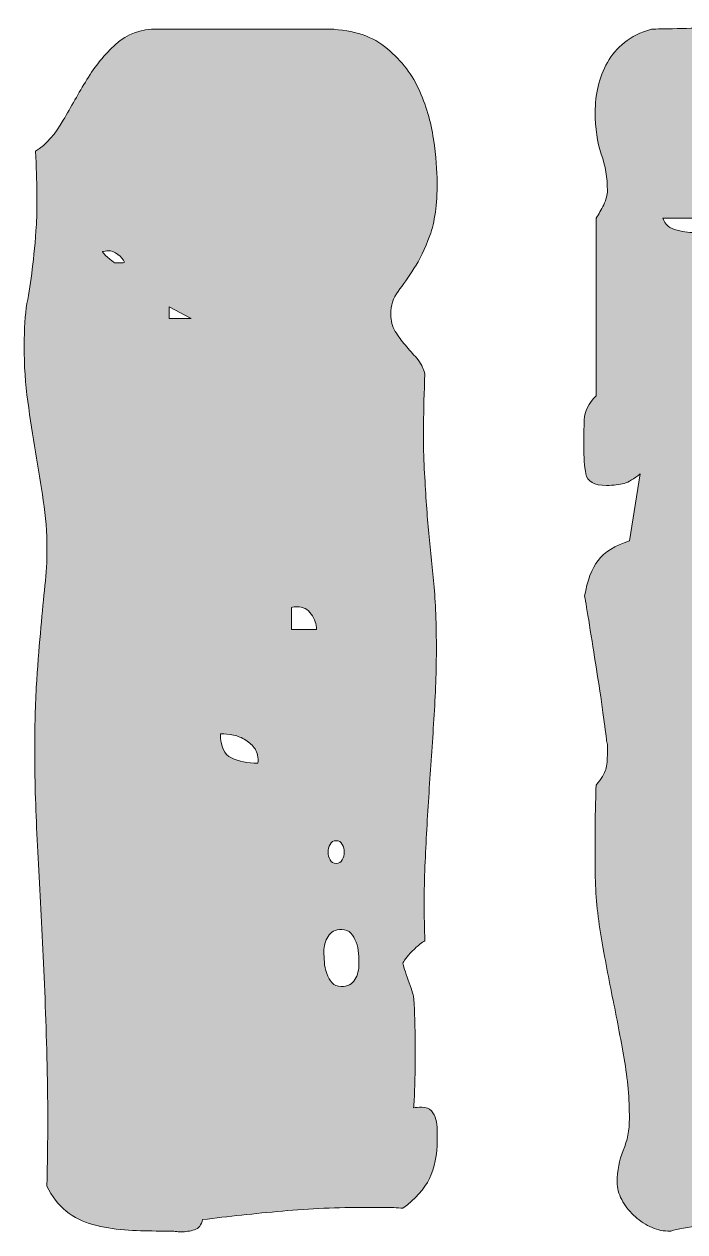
# Model space of a CAD drawing. Header units: inches. Extents: x 149 to 932, y -899 to -180.
# Drawn here: x 473.2 to 578.3, y -371.9 to -179.8 of the extents above; entities that cross this region are included whole.
import ezdxf

# ---------------------------------------------------------------- set-up
doc = ezdxf.new("R2010")
doc.units = ezdxf.units.IN
doc.header["$MEASUREMENT"] = 0
doc.layers.add('Layer 1', color=7, linetype='Continuous')

# ---------------------------------------------------------------- blocks, each defined once
blk = doc.blocks.new('block 4')
at = {"layer": 'Layer 1', "true_color": 0xffffff}
h = blk.add_hatch(color=7, dxfattribs=at)
h.dxf.hatch_style = 2
edge = h.paths.add_edge_path()
edge.add_spline(control_points=[(565.95, -206.23), (565.95, -204.24), (565.63, -202.32), (564.98, -200.46), (564.33, -198.6), (564.01, -196.38), (564.01, -193.79), (564.01, -192.41), (564.16, -191.05), (564.46, -189.7), (564.76, -188.37), (565.26, -187.09), (565.95, -185.88), (566.64, -184.67), (567.55, -183.61), (568.67, -182.71), (569.8, -181.8), (571.22, -181.09), (572.95, -180.57), (573.73, -180.57), (575.09, -180.55), (577.03, -180.5), (578.98, -180.46), (581.01, -180.42), (583.13, -180.37), (585.24, -180.33), (587.27, -180.31), (589.22, -180.31), (591.16, -180.31), (592.52, -180.31), (593.3, -180.31), (599.09, -180.31), (603.67, -180.23), (607.04, -180.05), (610.41, -179.88), (613.08, -179.79), (615.07, -179.79), (617.06, -179.79), (618.51, -179.96), (619.41, -180.31), (620.32, -180.65), (621.16, -181.37), (621.94, -182.45), (622.72, -183.53), (623.65, -185.04), (624.73, -186.98), (625.81, -188.93), (627.43, -191.5), (629.59, -194.7), (629.59, -194.7), (629.59, -246.02), (629.59, -246.02), (628.89, -248.53), (628.42, -250.47), (628.16, -251.85), (627.9, -253.23), (627.77, -254.62), (627.77, -256), (627.77, -258.76), (628.1, -261.03), (628.75, -262.8), (629.39, -264.57), (629.72, -266.41), (629.72, -268.31), (629.72, -268.66), (629.69, -269.13), (629.65, -269.74), (629.61, -270.34), (629.59, -270.69), (629.59, -270.77), (629.5, -270.95), (629.28, -271.29), (628.94, -271.81), (628.59, -272.33), (628.2, -272.87), (627.77, -273.43), (627.34, -273.99), (626.95, -274.53), (626.61, -275.05), (626.26, -275.57), (626.09, -275.91), (626.09, -276.09), (625.74, -278.68), (625.51, -281.74), (625.38, -285.29), (625.24, -288.83), (625.44, -292.37), (625.96, -295.91), (626.48, -299.46), (627.45, -302.81), (628.87, -305.96), (630.3, -309.11), (632.31, -311.55), (634.9, -313.28), (635.5, -313.37), (636.56, -313.5), (638.07, -313.67), (639.59, -313.84), (641.19, -314.04), (642.87, -314.25), (644.56, -314.47), (646.15, -314.64), (647.67, -314.77), (649.18, -314.9), (650.24, -314.97), (650.84, -314.97), (651.71, -314.97), (652.96, -314.99), (654.6, -315.03), (656.24, -315.08), (658.14, -315.12), (660.3, -315.16), (662.46, -315.21), (664.77, -315.23), (667.24, -315.23), (669.7, -315.23), (672.18, -315.23), (674.69, -315.23), (677.19, -315.23), (679.68, -315.23), (682.14, -315.23), (684.6, -315.23), (686.91, -315.21), (689.08, -315.16), (691.23, -315.12), (693.13, -315.08), (694.78, -315.03), (696.42, -314.99), (697.67, -314.97), (698.54, -314.97), (701.65, -316.09), (704.13, -317.99), (705.99, -320.67), (707.84, -323.35), (709.29, -326.28), (710.33, -329.48), (711.37, -332.68), (712.06, -335.81), (712.4, -338.88), (712.75, -341.95), (712.92, -344.43), (712.92, -346.33), (712.92, -349.61), (712.55, -352.79), (711.82, -355.86), (711.09, -358.92), (710.01, -361.65), (708.58, -364.02), (707.15, -366.4), (705.4, -368.3), (703.33, -369.72), (701.26, -371.15), (698.92, -371.86), (696.33, -371.86), (694.95, -371.86), (693.65, -371.67), (692.44, -371.28), (691.23, -370.89), (689.92, -370.45), (688.49, -369.98), (687.07, -369.51), (685.42, -369.08), (683.57, -368.69), (681.71, -368.3), (679.4, -368.1), (676.63, -368.1), (673.87, -368.1), (670.61, -368.3), (666.85, -368.69), (663.09, -369.08), (658.88, -369.48), (654.21, -369.92), (649.55, -370.35), (644.45, -370.76), (638.92, -371.15), (633.39, -371.54), (627.38, -371.73), (620.9, -371.73), (618.4, -371.73), (616.24, -371.58), (614.42, -371.28), (612.61, -370.97), (610.97, -370.44), (609.5, -369.66), (608.03, -368.88), (606.65, -367.78), (605.35, -366.35), (604.06, -364.93), (602.67, -363.14), (601.21, -360.98), (601.21, -360.98), (600.82, -360.85), (600.82, -360.85), (600.73, -360.76), (600.6, -360.71), (600.43, -360.71), (600.17, -360.71), (599.99, -360.76), (599.91, -360.85), (599.73, -360.85), (599.61, -360.89), (599.52, -360.98), (599.52, -360.98), (594.21, -368.1), (594.21, -368.1), (591.44, -368.71), (589.13, -369.2), (587.27, -369.59), (585.41, -369.98), (583.47, -370.35), (581.44, -370.69), (579.41, -371.04), (577.75, -371.34), (576.45, -371.6), (576.45, -371.6), (576.06, -371.73), (576.06, -371.73), (576.06, -371.73), (575.54, -371.73), (575.54, -371.73), (574.59, -371.73), (573.64, -371.49), (572.69, -371.02), (571.74, -370.54), (570.88, -369.94), (570.1, -369.2), (569.32, -368.47), (568.7, -367.65), (568.22, -366.74), (567.74, -365.83), (567.51, -364.91), (567.51, -363.96), (567.51, -362.14), (567.83, -360.46), (568.48, -358.9), (569.13, -357.35), (569.45, -355.66), (569.45, -353.85), (569.45, -350.74), (569.17, -347.56), (568.61, -344.32), (568.05, -341.08), (567.42, -337.78), (566.73, -334.41), (566.04, -331.04), (565.41, -327.67), (564.85, -324.3), (564.29, -320.93), (564.01, -317.56), (564.01, -314.19), (564.01, -313.67), (564.01, -312.79), (564.01, -311.53), (564.01, -310.28), (564.01, -308.94), (564.01, -307.51), (564.01, -306.09), (564.03, -304.75), (564.07, -303.5), (564.11, -302.25), (564.14, -301.36), (564.14, -300.84), (565, -299.8), (565.52, -298.96), (565.69, -298.31), (565.87, -297.66), (565.95, -296.78), (565.95, -295.65), (565.95, -295.48), (565.95, -295.16), (565.95, -294.68), (565.95, -294.21), (565.91, -293.93), (565.82, -293.84), (565.74, -292.98), (565.54, -291.44), (565.24, -289.24), (564.94, -287.04), (564.59, -284.73), (564.2, -282.31), (563.81, -279.89), (563.45, -277.58), (563.1, -275.37), (562.75, -273.17), (562.5, -271.64), (562.32, -270.77), (562.75, -268.27), (563.47, -266.37), (564.46, -265.07), (565.45, -263.77), (567.12, -262.74), (569.45, -261.96), (569.45, -261.96), (571.14, -251.33), (571.14, -251.33), (570.19, -252.11), (569.34, -252.61), (568.61, -252.82), (567.87, -253.04), (566.94, -253.15), (565.82, -253.15), (563.83, -253.15), (562.73, -252.54), (562.52, -251.33), (562.3, -250.12), (562.19, -248.65), (562.19, -246.93), (562.19, -245.46), (562.22, -244.05), (562.26, -242.71), (562.3, -241.37), (562.93, -240.1), (564.14, -238.89), (564.14, -238.89), (564.14, -210.64), (564.14, -210.64), (564.57, -210.03), (564.98, -209.32), (565.37, -208.5), (565.76, -207.68), (565.95, -206.92), (565.95, -206.23)], knot_values=[0, 0, 0, 0, 1, 1, 1, 2, 2, 2, 3, 3, 3, 4, 4, 4, 5, 5, 5, 6, 6, 6, 7, 7, 7, 8, 8, 8, 9, 9, 9, 10, 10, 10, 11, 11, 11, 12, 12, 12, 13, 13, 13, 14, 14, 14, 15, 15, 15, 16, 16, 16, 17, 17, 17, 18, 18, 18, 19, 19, 19, 20, 20, 20, 21, 21, 21, 22, 22, 22, 23, 23, 23, 24, 24, 24, 25, 25, 25, 26, 26, 26, 27, 27, 27, 28, 28, 28, 29, 29, 29, 30, 30, 30, 31, 31, 31, 32, 32, 32, 33, 33, 33, 34, 34, 34, 35, 35, 35, 36, 36, 36, 37, 37, 37, 38, 38, 38, 39, 39, 39, 40, 40, 40, 41, 41, 41, 42, 42, 42, 43, 43, 43, 44, 44, 44, 45, 45, 45, 46, 46, 46, 47, 47, 47, 48, 48, 48, 49, 49, 49, 50, 50, 50, 51, 51, 51, 52, 52, 52, 53, 53, 53, 54, 54, 54, 55, 55, 55, 56, 56, 56, 57, 57, 57, 58, 58, 58, 59, 59, 59, 60, 60, 60, 61, 61, 61, 62, 62, 62, 63, 63, 63, 64, 64, 64, 65, 65, 65, 66, 66, 66, 67, 67, 67, 68, 68, 68, 69, 69, 69, 70, 70, 70, 71, 71, 71, 72, 72, 72, 73, 73, 73, 74, 74, 74, 75, 75, 75, 76, 76, 76, 77, 77, 77, 78, 78, 78, 79, 79, 79, 80, 80, 80, 81, 81, 81, 82, 82, 82, 83, 83, 83, 84, 84, 84, 85, 85, 85, 86, 86, 86, 87, 87, 87, 88, 88, 88, 89, 89, 89, 90, 90, 90, 91, 91, 91, 92, 92, 92, 93, 93, 93, 94, 94, 94, 95, 95, 95, 96, 96, 96, 97, 97, 97, 98, 98, 98, 99, 99, 99, 100, 100, 100, 101, 101, 101, 102, 102, 102, 103, 103, 103, 104, 104, 104, 105, 105, 105, 106, 106, 106, 107, 107, 107, 107], degree=3, periodic=1)
edge = h.paths.add_edge_path()
edge.add_spline(control_points=[(574.77, -210.64), (575.11, -211.67), (575.87, -212.32), (577.03, -212.58), (578.2, -212.84), (579.21, -212.97), (580.08, -212.97), (580.08, -212.97), (580.08, -210.64), (580.08, -210.64), (580.08, -210.64), (574.77, -210.64), (574.77, -210.64)], knot_values=[0, 0, 0, 0, 1, 1, 1, 2, 2, 2, 3, 3, 3, 4, 4, 4, 4], degree=3, periodic=1)
h.paths.add_polyline_path([(581.76, -314.97), (583.58, -313.28), (581.76, -311.47)])
h.paths.add_polyline_path([(601.21, -345.03), (601.21, -341.53), (599.52, -341.53)])
edge = h.paths.add_edge_path()
edge.add_spline(control_points=[(603.02, -346.85), (602.76, -346.76), (602.57, -346.83), (602.43, -347.04), (602.31, -347.26), (602.24, -347.5), (602.24, -347.76), (602.24, -348.02), (602.31, -348.25), (602.43, -348.47), (602.57, -348.68), (602.76, -348.75), (603.02, -348.66), (603.54, -348.49), (603.8, -348.19), (603.8, -347.76), (603.8, -347.32), (603.54, -347.02), (603.02, -346.85)], knot_values=[0, 0, 0, 0, 1, 1, 1, 2, 2, 2, 3, 3, 3, 4, 4, 4, 5, 5, 5, 6, 6, 6, 6], degree=3, periodic=1)
edge = h.paths.add_edge_path()
edge.add_spline(control_points=[(606.52, -231.89), (606.6, -231.63), (606.54, -231.44), (606.32, -231.31), (606.11, -231.18), (605.91, -231.11), (605.74, -231.11), (605.05, -231.11), (604.75, -231.37), (604.83, -231.89), (605, -232.41), (605.31, -232.67), (605.74, -232.67), (606.17, -232.67), (606.43, -232.41), (606.52, -231.89)], knot_values=[0, 0, 0, 0, 1, 1, 1, 2, 2, 2, 3, 3, 3, 4, 4, 4, 5, 5, 5, 5], degree=3, periodic=1)
h.paths.add_polyline_path([(611.83, -203.51), (611.83, -201.82), (610.15, -201.82), (610.15, -203.51)])
edge = h.paths.add_edge_path()
edge.add_spline(control_points=[(672.1, -345.03), (672.53, -345.73), (673.24, -346.59), (674.24, -347.63), (675.23, -348.66), (676.29, -349.18), (677.41, -349.18), (677.41, -349.18), (677.41, -345.03), (677.41, -345.03), (677.41, -345.03), (672.1, -345.03), (672.1, -345.03)], knot_values=[0, 0, 0, 0, 1, 1, 1, 2, 2, 2, 3, 3, 3, 4, 4, 4, 4], degree=3, periodic=1)
edge = h.paths.add_edge_path()
edge.add_spline(control_points=[(686.22, -364.6), (686.65, -364.6), (686.98, -364.41), (687.2, -364.02), (687.41, -363.63), (687.52, -363.22), (687.52, -362.79), (687.52, -362.36), (687.41, -361.95), (687.2, -361.56), (686.98, -361.17), (686.65, -360.98), (686.22, -360.98), (685.79, -360.98), (685.47, -361.17), (685.25, -361.56), (685.03, -361.95), (684.93, -362.36), (684.93, -362.79), (684.93, -363.22), (685.03, -363.63), (685.25, -364.02), (685.47, -364.41), (685.79, -364.6), (686.22, -364.6)], knot_values=[0, 0, 0, 0, 1, 1, 1, 2, 2, 2, 3, 3, 3, 4, 4, 4, 5, 5, 5, 6, 6, 6, 7, 7, 7, 8, 8, 8, 8], degree=3, periodic=1)
h = blk.add_hatch(color=7, dxfattribs=at)
h.dxf.hatch_style = 2
edge = h.paths.add_edge_path()
edge.add_spline(control_points=[(476.79, -263.25), (476.79, -260.66), (476.59, -258.09), (476.2, -255.54), (475.82, -253), (475.4, -250.42), (474.97, -247.83), (474.54, -245.24), (474.13, -242.56), (473.74, -239.8), (473.35, -237.03), (473.16, -234.1), (473.16, -230.98), (473.16, -228.22), (473.31, -225.97), (473.61, -224.24), (473.92, -222.52), (474.2, -220.68), (474.45, -218.74), (474.71, -216.79), (474.93, -214.42), (475.1, -211.61), (475.27, -208.8), (475.23, -204.93), (474.97, -200.01), (476.7, -198.89), (478.17, -197.24), (479.38, -195.08), (480.59, -192.93), (481.84, -190.77), (483.14, -188.6), (484.43, -186.45), (485.97, -184.57), (487.74, -182.97), (489.51, -181.37), (491.73, -180.57), (494.41, -180.57), (494.41, -180.57), (520.98, -180.57), (520.98, -180.57), (524.95, -180.57), (528.13, -181.5), (530.51, -183.36), (532.88, -185.21), (534.67, -187.44), (535.89, -190.03), (537.09, -192.62), (537.89, -195.3), (538.28, -198.07), (538.67, -200.83), (538.87, -203.12), (538.87, -204.93), (538.87, -208.48), (538.48, -211.31), (537.7, -213.42), (536.92, -215.54), (536.08, -217.29), (535.17, -218.67), (534.27, -220.05), (533.42, -221.26), (532.65, -222.3), (531.87, -223.34), (531.48, -224.55), (531.48, -225.93), (531.48, -226.97), (531.72, -227.87), (532.19, -228.65), (532.67, -229.43), (533.21, -230.16), (533.81, -230.85), (534.41, -231.55), (535.02, -232.24), (535.63, -232.93), (536.23, -233.62), (536.66, -234.44), (536.92, -235.39), (536.66, -241.35), (536.62, -246.17), (536.79, -249.84), (536.97, -253.51), (537.18, -256.8), (537.44, -259.69), (537.7, -262.59), (537.98, -265.44), (538.28, -268.25), (538.58, -271.05), (538.74, -274.53), (538.74, -278.68), (538.74, -282.57), (538.61, -286.45), (538.35, -290.34), (538.09, -294.23), (537.83, -298.12), (537.57, -302.01), (537.31, -305.89), (537.09, -309.8), (536.92, -313.73), (536.75, -317.67), (536.75, -321.62), (536.92, -325.59), (536.49, -325.77), (535.82, -326.31), (534.91, -327.21), (534.01, -328.12), (533.51, -328.79), (533.42, -329.22), (533.42, -329.31), (533.51, -329.61), (533.68, -330.13), (533.85, -330.65), (534.05, -331.21), (534.27, -331.81), (534.48, -332.42), (534.67, -332.98), (534.85, -333.5), (535.02, -334.02), (535.11, -334.36), (535.11, -334.54), (535.19, -335.14), (535.26, -336.29), (535.3, -337.97), (535.35, -339.66), (535.37, -341.45), (535.37, -343.35), (535.37, -345.25), (535.35, -347.02), (535.3, -348.66), (535.26, -350.31), (535.19, -351.47), (535.11, -352.16), (535.45, -352.08), (535.89, -352.03), (536.4, -352.03), (537.09, -352.03), (537.61, -352.23), (537.96, -352.61), (538.3, -353), (538.54, -353.46), (538.67, -353.98), (538.8, -354.49), (538.87, -355.06), (538.87, -355.66), (538.87, -356.27), (538.87, -356.78), (538.87, -357.22), (538.87, -359.64), (538.46, -361.69), (537.64, -363.37), (536.81, -365.06), (535.41, -366.63), (533.42, -368.1), (532.47, -368.02), (531.5, -367.97), (530.51, -367.97), (529.51, -367.97), (528.5, -367.97), (527.46, -367.97), (523.06, -367.97), (518.65, -368.17), (514.24, -368.56), (509.84, -368.95), (505.6, -369.4), (501.54, -369.92), (501.37, -370.78), (500.94, -371.32), (500.24, -371.54), (499.55, -371.75), (498.86, -371.86), (498.17, -371.86), (497.83, -371.86), (497.5, -371.84), (497.2, -371.8), (496.89, -371.75), (496.66, -371.73), (496.49, -371.73), (496.49, -371.73), (494.15, -371.73), (494.15, -371.73), (492.51, -371.73), (490.83, -371.67), (489.1, -371.54), (487.37, -371.41), (485.71, -371.13), (484.11, -370.69), (482.51, -370.26), (481.08, -369.55), (479.83, -368.56), (478.58, -367.56), (477.56, -366.25), (476.79, -364.6), (476.96, -357.35), (476.96, -350.52), (476.79, -344.13), (476.61, -337.73), (476.38, -331.64), (476.07, -325.85), (475.77, -320.06), (475.49, -314.62), (475.23, -309.52), (474.97, -304.43), (474.84, -299.54), (474.84, -294.88), (474.84, -290.82), (474.95, -287.23), (475.17, -284.12), (475.38, -281.01), (475.6, -278.22), (475.82, -275.76), (476.03, -273.3), (476.25, -271.08), (476.46, -269.09), (476.68, -267.1), (476.79, -265.16), (476.79, -263.25)], knot_values=[0, 0, 0, 0, 1, 1, 1, 2, 2, 2, 3, 3, 3, 4, 4, 4, 5, 5, 5, 6, 6, 6, 7, 7, 7, 8, 8, 8, 9, 9, 9, 10, 10, 10, 11, 11, 11, 12, 12, 12, 13, 13, 13, 14, 14, 14, 15, 15, 15, 16, 16, 16, 17, 17, 17, 18, 18, 18, 19, 19, 19, 20, 20, 20, 21, 21, 21, 22, 22, 22, 23, 23, 23, 24, 24, 24, 25, 25, 25, 26, 26, 26, 27, 27, 27, 28, 28, 28, 29, 29, 29, 30, 30, 30, 31, 31, 31, 32, 32, 32, 33, 33, 33, 34, 34, 34, 35, 35, 35, 36, 36, 36, 37, 37, 37, 38, 38, 38, 39, 39, 39, 40, 40, 40, 41, 41, 41, 42, 42, 42, 43, 43, 43, 44, 44, 44, 45, 45, 45, 46, 46, 46, 47, 47, 47, 48, 48, 48, 49, 49, 49, 50, 50, 50, 51, 51, 51, 52, 52, 52, 53, 53, 53, 54, 54, 54, 55, 55, 55, 56, 56, 56, 57, 57, 57, 58, 58, 58, 59, 59, 59, 60, 60, 60, 61, 61, 61, 62, 62, 62, 63, 63, 63, 64, 64, 64, 65, 65, 65, 66, 66, 66, 67, 67, 67, 68, 68, 68, 69, 69, 69, 70, 70, 70, 71, 71, 71, 71], degree=3, periodic=1)
edge = h.paths.add_edge_path()
edge.add_spline(control_points=[(485.6, -215.95), (485.68, -216.12), (485.97, -216.43), (486.44, -216.86), (486.92, -217.29), (487.24, -217.55), (487.41, -217.63), (487.41, -217.72), (487.52, -217.76), (487.74, -217.76), (487.95, -217.76), (488.11, -217.76), (488.19, -217.76), (488.28, -217.76), (488.43, -217.76), (488.65, -217.76), (488.86, -217.76), (489.01, -217.72), (489.1, -217.63), (488.93, -217.2), (488.58, -216.79), (488.06, -216.4), (487.54, -216.02), (487.03, -215.82), (486.51, -215.82), (486.42, -215.82), (486.27, -215.84), (486.05, -215.88), (485.84, -215.93), (485.68, -215.95), (485.6, -215.95)], knot_values=[0, 0, 0, 0, 1, 1, 1, 2, 2, 2, 3, 3, 3, 4, 4, 4, 5, 5, 5, 6, 6, 6, 7, 7, 7, 8, 8, 8, 9, 9, 9, 10, 10, 10, 10], degree=3, periodic=1)
h.paths.add_polyline_path([(499.73, -226.58), (496.23, -224.76), (496.23, -226.58)])
edge = h.paths.add_edge_path()
edge.add_spline(control_points=[(510.35, -297.34), (510.44, -296.39), (510.29, -295.64), (509.9, -295.07), (509.51, -294.51), (509.01, -294.04), (508.41, -293.65), (507.8, -293.26), (507.16, -293), (506.47, -292.87), (505.77, -292.74), (505.08, -292.67), (504.39, -292.67), (504.39, -294.66), (504.97, -295.94), (506.14, -296.5), (507.31, -297.06), (508.71, -297.34), (510.35, -297.34)], knot_values=[0, 0, 0, 0, 1, 1, 1, 2, 2, 2, 3, 3, 3, 4, 4, 4, 5, 5, 5, 6, 6, 6, 6], degree=3, periodic=1)
edge = h.paths.add_edge_path()
edge.add_spline(control_points=[(516.57, -272.46), (516.49, -272.46), (516.34, -272.46), (516.12, -272.46), (515.9, -272.46), (515.75, -272.5), (515.67, -272.59), (515.67, -272.59), (515.67, -276.09), (515.67, -276.09), (515.67, -276.09), (519.68, -276.09), (519.68, -276.09), (519.68, -275.22), (519.4, -274.4), (518.84, -273.62), (518.28, -272.84), (517.53, -272.46), (516.57, -272.46)], knot_values=[0, 0, 0, 0, 1, 1, 1, 2, 2, 2, 3, 3, 3, 4, 4, 4, 5, 5, 5, 6, 6, 6, 6], degree=3, periodic=1)
edge = h.paths.add_edge_path()
edge.add_spline(control_points=[(520.85, -327.28), (520.85, -327.8), (520.87, -328.36), (520.92, -328.96), (520.96, -329.57), (521.09, -330.17), (521.31, -330.78), (521.52, -331.38), (521.8, -331.88), (522.15, -332.27), (522.49, -332.66), (522.97, -332.85), (523.57, -332.85), (524.61, -332.85), (525.34, -332.48), (525.78, -331.75), (526.21, -331.02), (526.43, -330.17), (526.43, -329.22), (526.43, -328.79), (526.4, -328.25), (526.36, -327.6), (526.31, -326.95), (526.19, -326.35), (525.97, -325.79), (525.75, -325.23), (525.47, -324.75), (525.13, -324.36), (524.78, -323.97), (524.31, -323.78), (523.7, -323.78), (522.67, -323.78), (521.93, -324.15), (521.5, -324.88), (521.07, -325.62), (520.85, -326.42), (520.85, -327.28)], knot_values=[0, 0, 0, 0, 1, 1, 1, 2, 2, 2, 3, 3, 3, 4, 4, 4, 5, 5, 5, 6, 6, 6, 7, 7, 7, 8, 8, 8, 9, 9, 9, 10, 10, 10, 11, 11, 11, 12, 12, 12, 12], degree=3, periodic=1)
edge = h.paths.add_edge_path()
edge.add_spline(control_points=[(522.8, -309.65), (522.36, -309.65), (522.04, -309.85), (521.82, -310.24), (521.61, -310.62), (521.5, -311.04), (521.5, -311.47), (521.5, -311.9), (521.61, -312.31), (521.82, -312.7), (522.04, -313.09), (522.36, -313.28), (522.8, -313.28), (523.23, -313.28), (523.55, -313.09), (523.77, -312.7), (523.98, -312.31), (524.09, -311.9), (524.09, -311.47), (524.09, -311.04), (523.98, -310.62), (523.77, -310.24), (523.55, -309.85), (523.23, -309.65), (522.8, -309.65)], knot_values=[0, 0, 0, 0, 1, 1, 1, 2, 2, 2, 3, 3, 3, 4, 4, 4, 5, 5, 5, 6, 6, 6, 7, 7, 7, 8, 8, 8, 8], degree=3, periodic=1)
at = {"layer": 'Layer 1', "lineweight": 0}
blk.add_lwpolyline([(499.73, -226.58), (496.23, -224.76), (496.23, -226.58), (499.73, -226.58)], dxfattribs=at)
for points, knots in [([(565.95, -206.23), (565.95, -204.24), (565.63, -202.32), (564.98, -200.46), (564.33, -198.6), (564.01, -196.38), (564.01, -193.79), (564.01, -192.41), (564.16, -191.05), (564.46, -189.7), (564.76, -188.37), (565.26, -187.09), (565.95, -185.88), (566.64, -184.67), (567.55, -183.61), (568.67, -182.71), (569.8, -181.8), (571.22, -181.09), (572.95, -180.57), (573.73, -180.57), (575.09, -180.55), (577.03, -180.5), (578.98, -180.46), (581.01, -180.42), (583.13, -180.37), (585.24, -180.33), (587.27, -180.31), (589.22, -180.31), (591.16, -180.31), (592.52, -180.31), (593.3, -180.31), (599.09, -180.31), (603.67, -180.23), (607.04, -180.05), (610.41, -179.88), (613.08, -179.79), (615.07, -179.79), (617.06, -179.79), (618.51, -179.96), (619.41, -180.31), (620.32, -180.65), (621.16, -181.37), (621.94, -182.45), (622.72, -183.53), (623.65, -185.04), (624.73, -186.98), (625.81, -188.93), (627.43, -191.5), (629.59, -194.7), (629.59, -194.7), (629.59, -246.02), (629.59, -246.02), (628.89, -248.53), (628.42, -250.47), (628.16, -251.85), (627.9, -253.23), (627.77, -254.62), (627.77, -256), (627.77, -258.76), (628.1, -261.03), (628.75, -262.8), (629.39, -264.57), (629.72, -266.41), (629.72, -268.31), (629.72, -268.66), (629.69, -269.13), (629.65, -269.74), (629.61, -270.34), (629.59, -270.69), (629.59, -270.77), (629.5, -270.95), (629.28, -271.29), (628.94, -271.81), (628.59, -272.33), (628.2, -272.87), (627.77, -273.43), (627.34, -273.99), (626.95, -274.53), (626.61, -275.05), (626.26, -275.57), (626.09, -275.91), (626.09, -276.09), (625.74, -278.68), (625.51, -281.74), (625.38, -285.29), (625.24, -288.83), (625.44, -292.37), (625.96, -295.91), (626.48, -299.46), (627.45, -302.81), (628.87, -305.96), (630.3, -309.11), (632.31, -311.55), (634.9, -313.28), (635.5, -313.37), (636.56, -313.5), (638.07, -313.67), (639.59, -313.84), (641.19, -314.04), (642.87, -314.25), (644.56, -314.47), (646.15, -314.64), (647.67, -314.77), (649.18, -314.9), (650.24, -314.97), (650.84, -314.97), (651.71, -314.97), (652.96, -314.99), (654.6, -315.03), (656.24, -315.08), (658.14, -315.12), (660.3, -315.16), (662.46, -315.21), (664.77, -315.23), (667.24, -315.23), (669.7, -315.23), (672.18, -315.23), (674.69, -315.23), (677.19, -315.23), (679.68, -315.23), (682.14, -315.23), (684.6, -315.23), (686.91, -315.21), (689.08, -315.16), (691.23, -315.12), (693.13, -315.08), (694.78, -315.03), (696.42, -314.99), (697.67, -314.97), (698.54, -314.97), (701.65, -316.09), (704.13, -317.99), (705.99, -320.67), (707.84, -323.35), (709.29, -326.28), (710.33, -329.48), (711.37, -332.68), (712.06, -335.81), (712.4, -338.88), (712.75, -341.95), (712.92, -344.43), (712.92, -346.33), (712.92, -349.61), (712.55, -352.79), (711.82, -355.86), (711.09, -358.92), (710.01, -361.65), (708.58, -364.02), (707.15, -366.4), (705.4, -368.3), (703.33, -369.72), (701.26, -371.15), (698.92, -371.86), (696.33, -371.86), (694.95, -371.86), (693.65, -371.67), (692.44, -371.28), (691.23, -370.89), (689.92, -370.45), (688.49, -369.98), (687.07, -369.51), (685.42, -369.08), (683.57, -368.69), (681.71, -368.3), (679.4, -368.1), (676.63, -368.1), (673.87, -368.1), (670.61, -368.3), (666.85, -368.69), (663.09, -369.08), (658.88, -369.48), (654.21, -369.92), (649.55, -370.35), (644.45, -370.76), (638.92, -371.15), (633.39, -371.54), (627.38, -371.73), (620.9, -371.73), (618.4, -371.73), (616.24, -371.58), (614.42, -371.28), (612.61, -370.97), (610.97, -370.44), (609.5, -369.66), (608.03, -368.88), (606.65, -367.78), (605.35, -366.35), (604.06, -364.93), (602.67, -363.14), (601.21, -360.98), (601.21, -360.98), (600.82, -360.85), (600.82, -360.85), (600.73, -360.76), (600.6, -360.71), (600.43, -360.71), (600.17, -360.71), (599.99, -360.76), (599.91, -360.85), (599.73, -360.85), (599.61, -360.89), (599.52, -360.98), (599.52, -360.98), (594.21, -368.1), (594.21, -368.1), (591.44, -368.71), (589.13, -369.2), (587.27, -369.59), (585.41, -369.98), (583.47, -370.35), (581.44, -370.69), (579.41, -371.04), (577.75, -371.34), (576.45, -371.6), (576.45, -371.6), (576.06, -371.73), (576.06, -371.73), (576.06, -371.73), (575.54, -371.73), (575.54, -371.73), (574.59, -371.73), (573.64, -371.49), (572.69, -371.02), (571.74, -370.54), (570.88, -369.94), (570.1, -369.2), (569.32, -368.47), (568.7, -367.65), (568.22, -366.74), (567.74, -365.83), (567.51, -364.91), (567.51, -363.96), (567.51, -362.14), (567.83, -360.46), (568.48, -358.9), (569.13, -357.35), (569.45, -355.66), (569.45, -353.85), (569.45, -350.74), (569.17, -347.56), (568.61, -344.32), (568.05, -341.08), (567.42, -337.78), (566.73, -334.41), (566.04, -331.04), (565.41, -327.67), (564.85, -324.3), (564.29, -320.93), (564.01, -317.56), (564.01, -314.19), (564.01, -313.67), (564.01, -312.79), (564.01, -311.53), (564.01, -310.28), (564.01, -308.94), (564.01, -307.51), (564.01, -306.09), (564.03, -304.75), (564.07, -303.5), (564.11, -302.25), (564.14, -301.36), (564.14, -300.84), (565, -299.8), (565.52, -298.96), (565.69, -298.31), (565.87, -297.66), (565.95, -296.78), (565.95, -295.65), (565.95, -295.48), (565.95, -295.16), (565.95, -294.68), (565.95, -294.21), (565.91, -293.93), (565.82, -293.84), (565.74, -292.98), (565.54, -291.44), (565.24, -289.24), (564.94, -287.04), (564.59, -284.73), (564.2, -282.31), (563.81, -279.89), (563.45, -277.58), (563.1, -275.37), (562.75, -273.17), (562.5, -271.64), (562.32, -270.77), (562.75, -268.27), (563.47, -266.37), (564.46, -265.07), (565.45, -263.77), (567.12, -262.74), (569.45, -261.96), (569.45, -261.96), (571.14, -251.33), (571.14, -251.33), (570.19, -252.11), (569.34, -252.61), (568.61, -252.82), (567.87, -253.04), (566.94, -253.15), (565.82, -253.15), (563.83, -253.15), (562.73, -252.54), (562.52, -251.33), (562.3, -250.12), (562.19, -248.65), (562.19, -246.93), (562.19, -245.46), (562.22, -244.05), (562.26, -242.71), (562.3, -241.37), (562.93, -240.1), (564.14, -238.89), (564.14, -238.89), (564.14, -210.64), (564.14, -210.64), (564.57, -210.03), (564.98, -209.32), (565.37, -208.5), (565.76, -207.68), (565.95, -206.92), (565.95, -206.23)], [0, 0, 0, 0, 1, 1, 1, 2, 2, 2, 3, 3, 3, 4, 4, 4, 5, 5, 5, 6, 6, 6, 7, 7, 7, 8, 8, 8, 9, 9, 9, 10, 10, 10, 11, 11, 11, 12, 12, 12, 13, 13, 13, 14, 14, 14, 15, 15, 15, 16, 16, 16, 17, 17, 17, 18, 18, 18, 19, 19, 19, 20, 20, 20, 21, 21, 21, 22, 22, 22, 23, 23, 23, 24, 24, 24, 25, 25, 25, 26, 26, 26, 27, 27, 27, 28, 28, 28, 29, 29, 29, 30, 30, 30, 31, 31, 31, 32, 32, 32, 33, 33, 33, 34, 34, 34, 35, 35, 35, 36, 36, 36, 37, 37, 37, 38, 38, 38, 39, 39, 39, 40, 40, 40, 41, 41, 41, 42, 42, 42, 43, 43, 43, 44, 44, 44, 45, 45, 45, 46, 46, 46, 47, 47, 47, 48, 48, 48, 49, 49, 49, 50, 50, 50, 51, 51, 51, 52, 52, 52, 53, 53, 53, 54, 54, 54, 55, 55, 55, 56, 56, 56, 57, 57, 57, 58, 58, 58, 59, 59, 59, 60, 60, 60, 61, 61, 61, 62, 62, 62, 63, 63, 63, 64, 64, 64, 65, 65, 65, 66, 66, 66, 67, 67, 67, 68, 68, 68, 69, 69, 69, 70, 70, 70, 71, 71, 71, 72, 72, 72, 73, 73, 73, 74, 74, 74, 75, 75, 75, 76, 76, 76, 77, 77, 77, 78, 78, 78, 79, 79, 79, 80, 80, 80, 81, 81, 81, 82, 82, 82, 83, 83, 83, 84, 84, 84, 85, 85, 85, 86, 86, 86, 87, 87, 87, 88, 88, 88, 89, 89, 89, 90, 90, 90, 91, 91, 91, 92, 92, 92, 93, 93, 93, 94, 94, 94, 95, 95, 95, 96, 96, 96, 97, 97, 97, 98, 98, 98, 99, 99, 99, 100, 100, 100, 101, 101, 101, 102, 102, 102, 103, 103, 103, 104, 104, 104, 105, 105, 105, 106, 106, 106, 107, 107, 107, 107]), ([(476.79, -263.25), (476.79, -260.66), (476.59, -258.09), (476.2, -255.54), (475.82, -253), (475.4, -250.42), (474.97, -247.83), (474.54, -245.24), (474.13, -242.56), (473.74, -239.8), (473.35, -237.03), (473.16, -234.1), (473.16, -230.98), (473.16, -228.22), (473.31, -225.97), (473.61, -224.24), (473.92, -222.52), (474.2, -220.68), (474.45, -218.74), (474.71, -216.79), (474.93, -214.42), (475.1, -211.61), (475.27, -208.8), (475.23, -204.93), (474.97, -200.01), (476.7, -198.89), (478.17, -197.24), (479.38, -195.08), (480.59, -192.93), (481.84, -190.77), (483.14, -188.6), (484.43, -186.45), (485.97, -184.57), (487.74, -182.97), (489.51, -181.37), (491.73, -180.57), (494.41, -180.57), (494.41, -180.57), (520.98, -180.57), (520.98, -180.57), (524.95, -180.57), (528.13, -181.5), (530.51, -183.36), (532.88, -185.21), (534.67, -187.44), (535.89, -190.03), (537.09, -192.62), (537.89, -195.3), (538.28, -198.07), (538.67, -200.83), (538.87, -203.12), (538.87, -204.93), (538.87, -208.48), (538.48, -211.31), (537.7, -213.42), (536.92, -215.54), (536.08, -217.29), (535.17, -218.67), (534.27, -220.05), (533.42, -221.26), (532.65, -222.3), (531.87, -223.34), (531.48, -224.55), (531.48, -225.93), (531.48, -226.97), (531.72, -227.87), (532.19, -228.65), (532.67, -229.43), (533.21, -230.16), (533.81, -230.85), (534.41, -231.55), (535.02, -232.24), (535.63, -232.93), (536.23, -233.62), (536.66, -234.44), (536.92, -235.39), (536.66, -241.35), (536.62, -246.17), (536.79, -249.84), (536.97, -253.51), (537.18, -256.8), (537.44, -259.69), (537.7, -262.59), (537.98, -265.44), (538.28, -268.25), (538.58, -271.05), (538.74, -274.53), (538.74, -278.68), (538.74, -282.57), (538.61, -286.45), (538.35, -290.34), (538.09, -294.23), (537.83, -298.12), (537.57, -302.01), (537.31, -305.89), (537.09, -309.8), (536.92, -313.73), (536.75, -317.67), (536.75, -321.62), (536.92, -325.59), (536.49, -325.77), (535.82, -326.31), (534.91, -327.21), (534.01, -328.12), (533.51, -328.79), (533.42, -329.22), (533.42, -329.31), (533.51, -329.61), (533.68, -330.13), (533.85, -330.65), (534.05, -331.21), (534.27, -331.81), (534.48, -332.42), (534.67, -332.98), (534.85, -333.5), (535.02, -334.02), (535.11, -334.36), (535.11, -334.54), (535.19, -335.14), (535.26, -336.29), (535.3, -337.97), (535.35, -339.66), (535.37, -341.45), (535.37, -343.35), (535.37, -345.25), (535.35, -347.02), (535.3, -348.66), (535.26, -350.31), (535.19, -351.47), (535.11, -352.16), (535.45, -352.08), (535.89, -352.03), (536.4, -352.03), (537.09, -352.03), (537.61, -352.23), (537.96, -352.61), (538.3, -353), (538.54, -353.46), (538.67, -353.98), (538.8, -354.49), (538.87, -355.06), (538.87, -355.66), (538.87, -356.27), (538.87, -356.78), (538.87, -357.22), (538.87, -359.64), (538.46, -361.69), (537.64, -363.37), (536.81, -365.06), (535.41, -366.63), (533.42, -368.1), (532.47, -368.02), (531.5, -367.97), (530.51, -367.97), (529.51, -367.97), (528.5, -367.97), (527.46, -367.97), (523.06, -367.97), (518.65, -368.17), (514.24, -368.56), (509.84, -368.95), (505.6, -369.4), (501.54, -369.92), (501.37, -370.78), (500.94, -371.32), (500.24, -371.54), (499.55, -371.75), (498.86, -371.86), (498.17, -371.86), (497.83, -371.86), (497.5, -371.84), (497.2, -371.8), (496.89, -371.75), (496.66, -371.73), (496.49, -371.73), (496.49, -371.73), (494.15, -371.73), (494.15, -371.73), (492.51, -371.73), (490.83, -371.67), (489.1, -371.54), (487.37, -371.41), (485.71, -371.13), (484.11, -370.69), (482.51, -370.26), (481.08, -369.55), (479.83, -368.56), (478.58, -367.56), (477.56, -366.25), (476.79, -364.6), (476.96, -357.35), (476.96, -350.52), (476.79, -344.13), (476.61, -337.73), (476.38, -331.64), (476.07, -325.85), (475.77, -320.06), (475.49, -314.62), (475.23, -309.52), (474.97, -304.43), (474.84, -299.54), (474.84, -294.88), (474.84, -290.82), (474.95, -287.23), (475.17, -284.12), (475.38, -281.01), (475.6, -278.22), (475.82, -275.76), (476.03, -273.3), (476.25, -271.08), (476.46, -269.09), (476.68, -267.1), (476.79, -265.16), (476.79, -263.25)], [0, 0, 0, 0, 1, 1, 1, 2, 2, 2, 3, 3, 3, 4, 4, 4, 5, 5, 5, 6, 6, 6, 7, 7, 7, 8, 8, 8, 9, 9, 9, 10, 10, 10, 11, 11, 11, 12, 12, 12, 13, 13, 13, 14, 14, 14, 15, 15, 15, 16, 16, 16, 17, 17, 17, 18, 18, 18, 19, 19, 19, 20, 20, 20, 21, 21, 21, 22, 22, 22, 23, 23, 23, 24, 24, 24, 25, 25, 25, 26, 26, 26, 27, 27, 27, 28, 28, 28, 29, 29, 29, 30, 30, 30, 31, 31, 31, 32, 32, 32, 33, 33, 33, 34, 34, 34, 35, 35, 35, 36, 36, 36, 37, 37, 37, 38, 38, 38, 39, 39, 39, 40, 40, 40, 41, 41, 41, 42, 42, 42, 43, 43, 43, 44, 44, 44, 45, 45, 45, 46, 46, 46, 47, 47, 47, 48, 48, 48, 49, 49, 49, 50, 50, 50, 51, 51, 51, 52, 52, 52, 53, 53, 53, 54, 54, 54, 55, 55, 55, 56, 56, 56, 57, 57, 57, 58, 58, 58, 59, 59, 59, 60, 60, 60, 61, 61, 61, 62, 62, 62, 63, 63, 63, 64, 64, 64, 65, 65, 65, 66, 66, 66, 67, 67, 67, 68, 68, 68, 69, 69, 69, 70, 70, 70, 71, 71, 71, 71]), ([(574.77, -210.64), (575.11, -211.67), (575.87, -212.32), (577.03, -212.58), (578.2, -212.84), (579.21, -212.97), (580.08, -212.97), (580.08, -212.97), (580.08, -210.64), (580.08, -210.64), (580.08, -210.64), (574.77, -210.64), (574.77, -210.64)], [0, 0, 0, 0, 1, 1, 1, 2, 2, 2, 3, 3, 3, 4, 4, 4, 4]), ([(485.6, -215.95), (485.68, -216.12), (485.97, -216.43), (486.44, -216.86), (486.92, -217.29), (487.24, -217.55), (487.41, -217.63), (487.41, -217.72), (487.52, -217.76), (487.74, -217.76), (487.95, -217.76), (488.11, -217.76), (488.19, -217.76), (488.28, -217.76), (488.43, -217.76), (488.65, -217.76), (488.86, -217.76), (489.01, -217.72), (489.1, -217.63), (488.93, -217.2), (488.58, -216.79), (488.06, -216.4), (487.54, -216.02), (487.03, -215.82), (486.51, -215.82), (486.42, -215.82), (486.27, -215.84), (486.05, -215.88), (485.84, -215.93), (485.68, -215.95), (485.6, -215.95)], [0, 0, 0, 0, 1, 1, 1, 2, 2, 2, 3, 3, 3, 4, 4, 4, 5, 5, 5, 6, 6, 6, 7, 7, 7, 8, 8, 8, 9, 9, 9, 10, 10, 10, 10]), ([(516.57, -272.46), (516.49, -272.46), (516.34, -272.46), (516.12, -272.46), (515.9, -272.46), (515.75, -272.5), (515.67, -272.59), (515.67, -272.59), (515.67, -276.09), (515.67, -276.09), (515.67, -276.09), (519.68, -276.09), (519.68, -276.09), (519.68, -275.22), (519.4, -274.4), (518.84, -273.62), (518.28, -272.84), (517.53, -272.46), (516.57, -272.46)], [0, 0, 0, 0, 1, 1, 1, 2, 2, 2, 3, 3, 3, 4, 4, 4, 5, 5, 5, 6, 6, 6, 6]), ([(510.35, -297.34), (510.44, -296.39), (510.29, -295.64), (509.9, -295.07), (509.51, -294.51), (509.01, -294.04), (508.41, -293.65), (507.8, -293.26), (507.16, -293), (506.47, -292.87), (505.77, -292.74), (505.08, -292.67), (504.39, -292.67), (504.39, -294.66), (504.97, -295.94), (506.14, -296.5), (507.31, -297.06), (508.71, -297.34), (510.35, -297.34)], [0, 0, 0, 0, 1, 1, 1, 2, 2, 2, 3, 3, 3, 4, 4, 4, 5, 5, 5, 6, 6, 6, 6]), ([(522.8, -309.65), (522.36, -309.65), (522.04, -309.85), (521.82, -310.24), (521.61, -310.62), (521.5, -311.04), (521.5, -311.47), (521.5, -311.9), (521.61, -312.31), (521.82, -312.7), (522.04, -313.09), (522.36, -313.28), (522.8, -313.28), (523.23, -313.28), (523.55, -313.09), (523.77, -312.7), (523.98, -312.31), (524.09, -311.9), (524.09, -311.47), (524.09, -311.04), (523.98, -310.62), (523.77, -310.24), (523.55, -309.85), (523.23, -309.65), (522.8, -309.65)], [0, 0, 0, 0, 1, 1, 1, 2, 2, 2, 3, 3, 3, 4, 4, 4, 5, 5, 5, 6, 6, 6, 7, 7, 7, 8, 8, 8, 8]), ([(520.85, -327.28), (520.85, -327.8), (520.87, -328.36), (520.92, -328.96), (520.96, -329.57), (521.09, -330.17), (521.31, -330.78), (521.52, -331.38), (521.8, -331.88), (522.15, -332.27), (522.49, -332.66), (522.97, -332.85), (523.57, -332.85), (524.61, -332.85), (525.34, -332.48), (525.78, -331.75), (526.21, -331.02), (526.43, -330.17), (526.43, -329.22), (526.43, -328.79), (526.4, -328.25), (526.36, -327.6), (526.31, -326.95), (526.19, -326.35), (525.97, -325.79), (525.75, -325.23), (525.47, -324.75), (525.13, -324.36), (524.78, -323.97), (524.31, -323.78), (523.7, -323.78), (522.67, -323.78), (521.93, -324.15), (521.5, -324.88), (521.07, -325.62), (520.85, -326.42), (520.85, -327.28)], [0, 0, 0, 0, 1, 1, 1, 2, 2, 2, 3, 3, 3, 4, 4, 4, 5, 5, 5, 6, 6, 6, 7, 7, 7, 8, 8, 8, 9, 9, 9, 10, 10, 10, 11, 11, 11, 12, 12, 12, 12])]:
    blk.add_open_spline(points, degree=3, knots=knots, dxfattribs=at)
blk = doc.blocks.new('block 2')
at = {"layer": 'Layer 1'}
blk.add_blockref('block 4', (0, 0), dxfattribs=at)

msp = doc.modelspace()

# ---------------------------------------------------------------- block references
at = {"layer": 'Layer 1'}
msp.add_blockref('block 2', (0, 0), dxfattribs=at)

doc.saveas('drawing.dxf')
